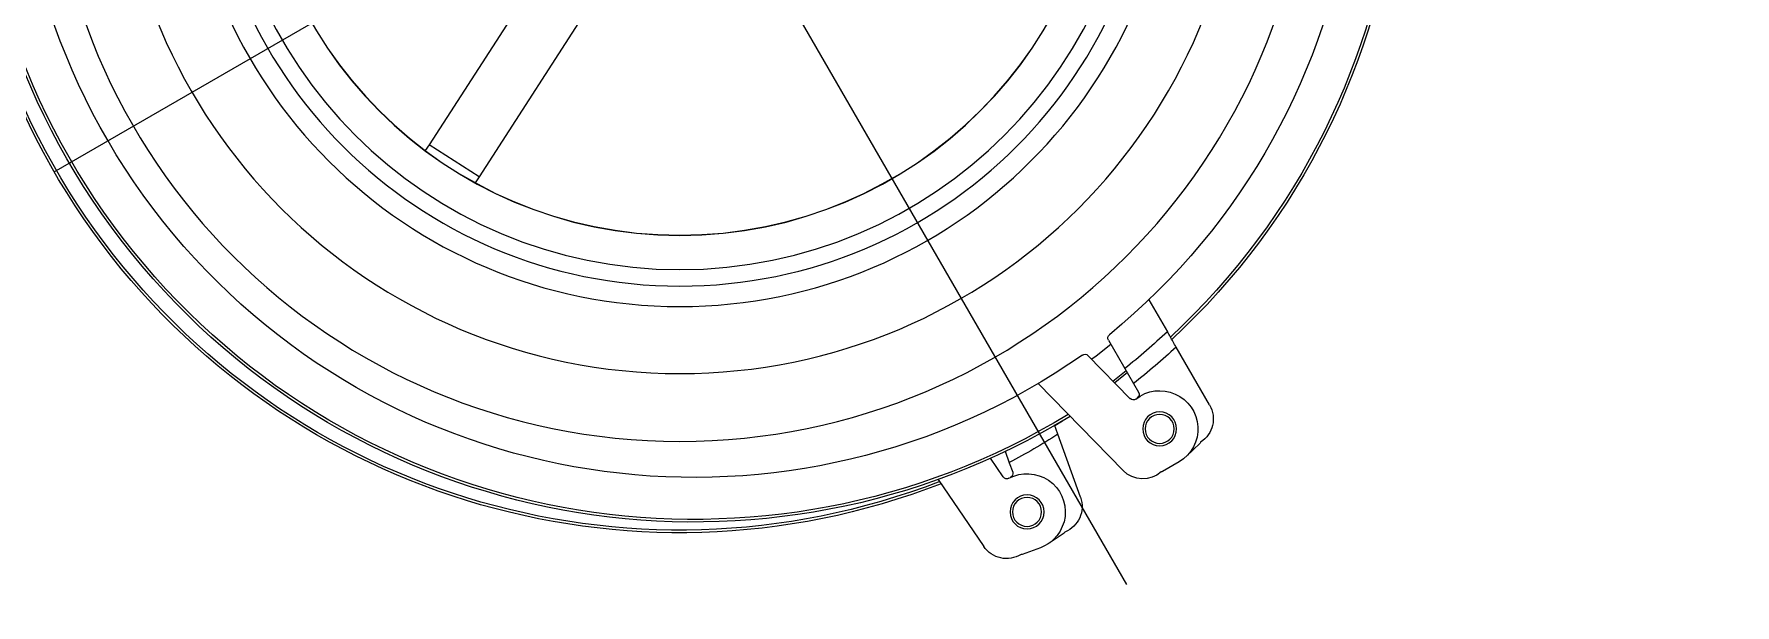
# Model space of a CAD drawing. Header units: millimetres. Extents: x -62354 to 129108, y -71259 to 35407.
# Drawn here: x -25739.7 to -25339.4, y 18305.6 to 18440 of the extents above; entities that cross this region are included whole.
import ezdxf

# ---------------------------------------------------------------- set-up
doc = ezdxf.new("R2010")
doc.units = ezdxf.units.MM
doc.header["$MEASUREMENT"] = 0
doc.layers.add('1st FL Layout xrf$0$CR-Machine', color=7, linetype='Continuous', transparency=0.5)

# ---------------------------------------------------------------- blocks, each defined once
blk = doc.blocks.new('1st FL Layout xrf$0$kjdfhkjhwiuer2343434243')
at = {"color": 253}
for p, q in [((-2670.87, 1449.94), (-2050.87, 2523.81)), ((-2768.08, 1702.37), (-2403.65, 1491.96))]:
    blk.add_line(p, q, dxfattribs=at)
for p, q in [((-2725.81, 1721.84), (-2712.16, 1713.96)), ((-2734.82, 1719.58), (-2737.96, 1716.29)), ((-2739.18, 1714.68), (-2741.5, 1710.76)), ((-2701.02, 1707.53), (-2708.57, 1711.89)), ((-2710.53, 1698.01), (-2722.82, 1705.11)), ((-2720.75, 1681.49), (-2741.24, 1701.48)), ((-2724.32, 1703.13), (-2714.16, 1693.21)), ((-2718.16, 1702.53), (-2720.62, 1699.51)), ((-2720.17, 1699.08), (-2717.65, 1702.16)), ((-2747.52, 1691.44), (-2732.7, 1686.1)), ((-2756, 1687.63), (-2758.5, 1683.83)), ((-2732.7, 1686.1), (-2730.52, 1685.31)), ((-2729.58, 1687.19), (-2730.75, 1685.39)), ((-2759.42, 1682.03), (-2761.02, 1677.76)), ((-2742.75, 1673.29), (-2738.35, 1670.31)), ((-2739.39, 1674.69), (-2741.63, 1675.5)), ((-2736.69, 1673.71), (-2739.39, 1674.69)), ((-2743.34, 1657.98), (-2759.11, 1668.67)), ((-2628.06, 1578.31), (-2672.12, 1549.92)), ((-2620.48, 1566.54), (-2664.54, 1538.15)), ((-2672.12, 1549.92), (-2673.48, 1549.04)), ((-2672.12, 1549.92), (-2664.54, 1538.15)), ((-2664.54, 1538.15), (-2665.9, 1537.27))]:
    blk.add_line(p, q)
blk.add_lwpolyline([(-2711.54, 1698.59), (-2714.28, 1695.11), (-2715.05, 1694.09)])
for centre, radius in [((-2585.87, 1597.17), 148.5), ((-2731.44, 1710.08), 4), ((-2731.44, 1710.08), 3.42), ((-2585.87, 1597.17), 116.75), ((-2585.87, 1597.17), 100), ((-2585.87, 1597.17), 99.96), ((-2750.99, 1678.87), 4), ((-2750.99, 1678.87), 3.42)]:
    blk.add_circle(centre, radius)
for radius in [132.54, 111.94, 108.06]:
    blk.add_circle((-2585.87, 1597.17), radius, dxfattribs=at)
for centre, radius, start, end in [((-2585.87, 1597.17), 170, 334.7238, 137.0836), ((-2585.87, 1597.17), 169.38, 334.7412, 137.0354), ((-2729.06, 1716.21), 6.5, 60, 147.4811), ((-2731.44, 1710.08), 9, 321.4338, 149.291), ((-2731.03, 1711.15), 9.25, 112.2613, 114.1667), ((-2585.87, 1597.17), 172.02, 137.238, 141.6436), ((-2736.7, 1706.13), 6.5, 138.2136, 225.6946), ((-2732.35, 1709.4), 9.25, 171.5279, 173.4333), ((-2585.87, 1597.17), 167.98, 136.9256, 141.4411), ((-2723.32, 1704.24), 1, 60, 144.2608), ((-2723.62, 1703.85), 1, 141.4338, 225.6946), ((-2710.03, 1698.87), 1, 240, 320.6774), ((-2714.86, 1692.5), 1, 325.0173, 45.6946), ((-2749.73, 1685.32), 6.5, 70.1805, 157.6615), ((-2750.99, 1678.87), 9, 331.6143, 159.4715), ((-2750.78, 1679.99), 9.25, 122.4418, 124.3472), ((-2583.36, 1600.48), 170, 148.611, 310.9708), ((-2583.36, 1600.48), 169.38, 148.6592, 310.9534), ((-2587.75, 1593.46), 172.02, 147.4185, 151.8241), ((-2755.47, 1674.05), 6.5, 148.394, 235.8751), ((-2751.77, 1678.04), 9.25, 181.7084, 183.6137), ((-2742.19, 1674.12), 1, 151.6143, 235.8751), ((-2741.97, 1674.56), 1, 70.1805, 154.4413), ((-2585.87, 1597.17), 170, 158.7915, 312.3641), ((-2585.87, 1597.17), 169.38, 158.8397, 312.3519)]:
    blk.add_arc(centre, radius, start, end)
for centre, start, end in [((-2585.87, 1597.17), 330.357, 140.6773), ((-2583.36, 1600.48), 145.0173, 315.3376)]:
    blk.add_arc(centre, 159.5, start, end, dxfattribs=at)
blk.add_open_spline([(-2712.16, 1713.96), (-2711.33, 1713.48), (-2710.14, 1712.79), (-2708.94, 1712.1), (-2708.57, 1711.89)], degree=3, knots=[0, 0, 0, 0, 2.865305, 4.146382, 4.146382, 4.146382, 4.146382])
blk = doc.blocks.new('1st FL Layout xrf')
at = {"layer": '1st FL Layout xrf$0$CR-Machine', "xscale": -1, "rotation": 270}
blk.add_blockref('1st FL Layout xrf$0$kjdfhkjhwiuer2343434243', (-27184.86, 21078.49), dxfattribs=at)

msp = doc.modelspace()

# ---------------------------------------------------------------- block references
msp.add_blockref('1st FL Layout xrf', (0, 0))

doc.saveas('drawing.dxf')
